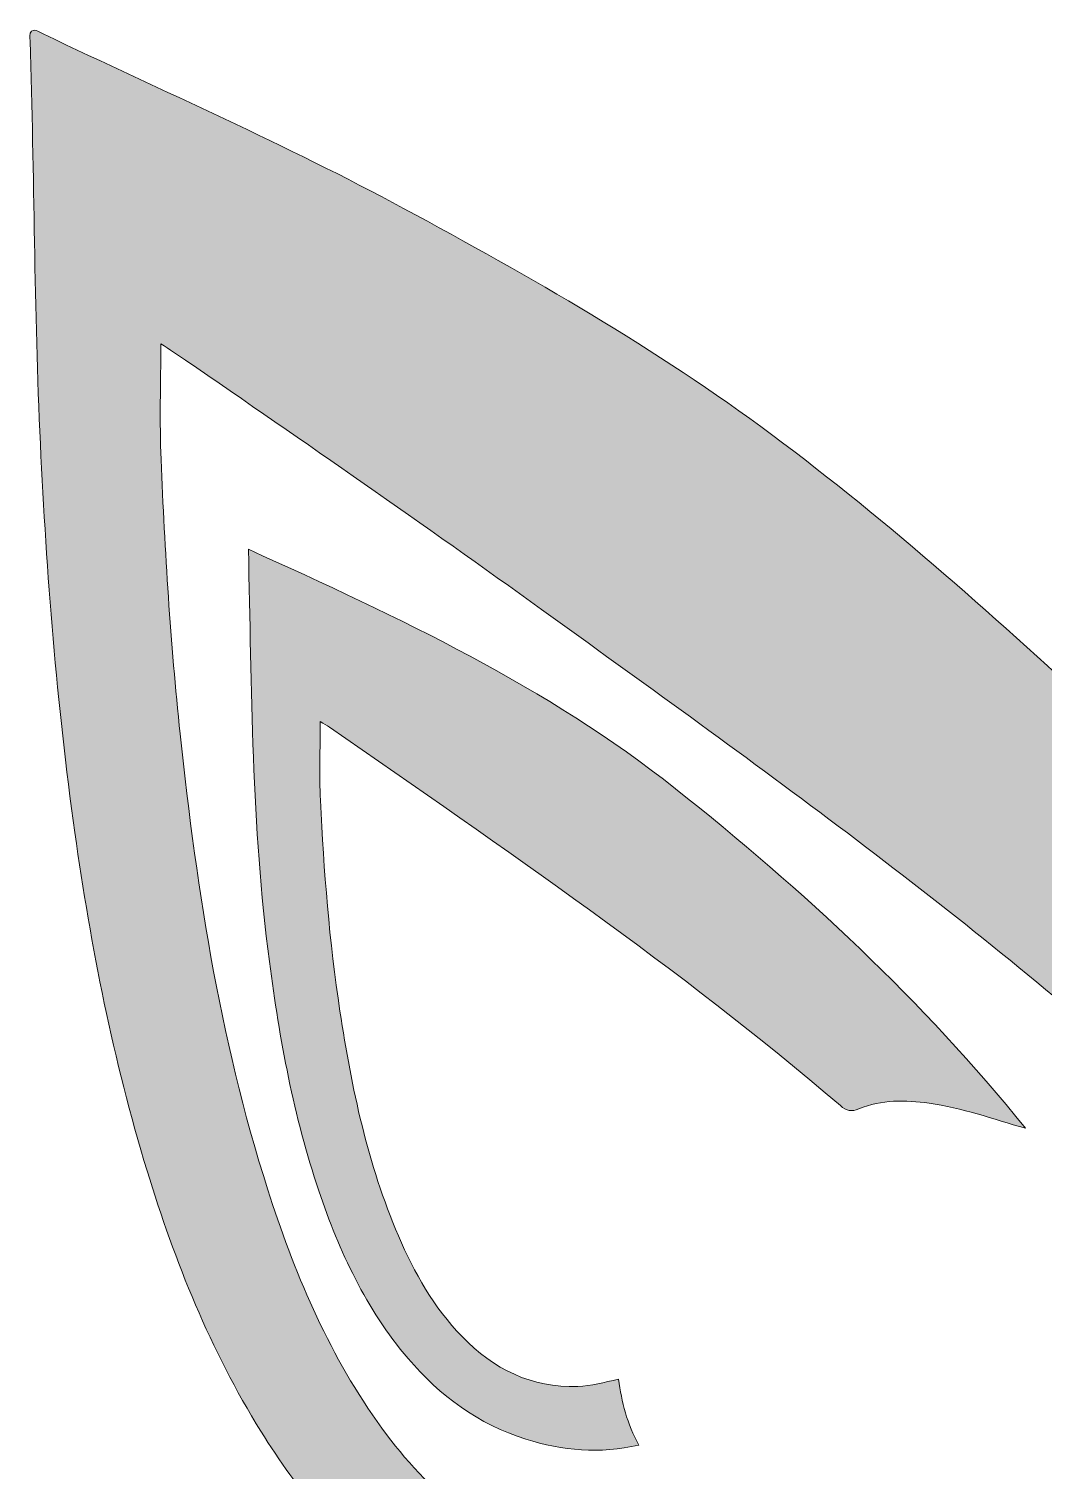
# Model space of a CAD drawing. Extents: x 630 to 1296, y -1322 to -490.
# Drawn here: x 629.9 to 811.9, y -1159.8 to -901.1 of the extents above; entities that cross this region are included whole.
import ezdxf

# ---------------------------------------------------------------- set-up
doc = ezdxf.new("R2010")
doc.units = 0
doc.header["$MEASUREMENT"] = 0
doc.layers.add('katman 1', color=7, linetype='Continuous')

# ---------------------------------------------------------------- blocks, each defined once
blk = doc.blocks.new('block 4')
at = {"layer": 'katman 1', "true_color": 0xffffff}
h = blk.add_hatch(color=7, dxfattribs=at)
h.dxf.hatch_style = 2
edge = h.paths.add_edge_path()
edge.add_spline(control_points=[(653.52, -957.6), (653.52, -964.84), (653.29, -971.62), (653.56, -978.37), (654.24, -994.8), (655.26, -1011.21), (656.99, -1027.57), (660.03, -1056.17), (664.45, -1084.51), (673.56, -1111.92), (678.45, -1126.63), (684.65, -1140.71), (694, -1153.2), (698.16, -1158.76), (702.92, -1163.74), (708.56, -1167.82), (720.79, -1176.68), (734.23, -1179.26), (748.89, -1175.54), (749.96, -1175.27), (750.95, -1174.55), (752.44, -1174.9), (752.56, -1182.45), (755.04, -1189.45), (758.72, -1196.36), (755.62, -1197.81), (752.37, -1197.81), (749.23, -1198), (729.16, -1199.22), (711.43, -1193.06), (695.76, -1180.66), (685.9, -1172.85), (678.07, -1163.26), (671.47, -1152.62), (662.41, -1138.03), (656.07, -1122.24), (651.06, -1105.89), (644.99, -1086.06), (641, -1065.78), (638.12, -1045.27), (634.86, -1022.13), (633.04, -998.88), (631.94, -975.56), (630.81, -951.47), (630.87, -927.36), (630.08, -903.27), (630.06, -902.69), (629.87, -902.05), (630.33, -901.54), (631.19, -901.14), (631.81, -901.75), (632.44, -902.06), (654.04, -912.36), (675.98, -921.96), (697.05, -933.34), (719.79, -945.63), (742.24, -958.42), (763.01, -973.89), (784.27, -989.73), (804.01, -1007.41), (823.41, -1025.44), (841.53, -1042.29), (859.27, -1059.51), (875.61, -1078.11), (879.73, -1082.8), (883.76, -1087.56), (887.28, -1093.15), (885.24, -1093.05), (883.85, -1092.15), (882.38, -1091.59), (871.69, -1087.5), (860.83, -1084.11), (849.33, -1083.25), (842.73, -1082.75), (836.26, -1083.3), (830.17, -1086.05), (828.52, -1086.79), (827.57, -1086.62), (826.23, -1085.44), (793.16, -1056.42), (757.38, -1030.93), (721.76, -1005.24), (700.69, -990.06), (679.35, -975.26), (657.95, -960.55), (656.53, -959.58), (655.09, -958.64), (653.52, -957.6)], knot_values=[0, 0, 0, 0, 1, 1, 1, 2, 2, 2, 3, 3, 3, 4, 4, 4, 5, 5, 5, 6, 6, 6, 7, 7, 7, 8, 8, 8, 9, 9, 9, 10, 10, 10, 11, 11, 11, 12, 12, 12, 13, 13, 13, 14, 14, 14, 15, 15, 15, 16, 16, 16, 17, 17, 17, 18, 18, 18, 19, 19, 19, 20, 20, 20, 21, 21, 21, 22, 22, 22, 23, 23, 23, 24, 24, 24, 25, 25, 25, 26, 26, 26, 27, 27, 27, 28, 28, 28, 29, 29, 29, 29], degree=3, periodic=1)
h = blk.add_hatch(color=7, dxfattribs=at)
h.dxf.hatch_style = 2
edge = h.paths.add_edge_path()
edge.add_spline(control_points=[(808.54, -1098.29), (802.65, -1096.57), (797.12, -1094.62), (791.26, -1093.79), (786.97, -1093.18), (782.74, -1093.11), (778.67, -1094.81), (777.33, -1095.37), (776.46, -1095.15), (775.35, -1094.21), (746.41, -1069.44), (714.94, -1048.08), (683.76, -1026.34), (683.28, -1026.01), (682.76, -1025.74), (682.1, -1025.35), (682.1, -1030.3), (681.92, -1034.9), (682.14, -1039.47), (682.75, -1052.13), (683.73, -1064.77), (685.64, -1077.31), (687.74, -1091.1), (690.6, -1104.7), (696.13, -1117.59), (698.97, -1124.2), (702.46, -1130.42), (707.52, -1135.62), (713.2, -1141.47), (719.95, -1144.86), (728.27, -1144.58), (730.67, -1144.5), (732.96, -1143.84), (735.6, -1143.28), (736.12, -1147.35), (737.09, -1151.28), (739.24, -1155.09), (732.18, -1156.7), (725.53, -1156.11), (718.97, -1154.04), (710.47, -1151.35), (703.58, -1146.25), (697.84, -1139.54), (690.3, -1130.71), (685.53, -1120.4), (681.86, -1109.51), (677.34, -1096.14), (674.81, -1082.34), (672.99, -1068.4), (669.81, -1044.07), (669.81, -1019.58), (669.23, -994.47), (696.22, -1006.67), (722.72, -1019.08), (745.81, -1037.41), (768.73, -1055.6), (790.14, -1075.45), (808.54, -1098.29)], knot_values=[0, 0, 0, 0, 1, 1, 1, 2, 2, 2, 3, 3, 3, 4, 4, 4, 5, 5, 5, 6, 6, 6, 7, 7, 7, 8, 8, 8, 9, 9, 9, 10, 10, 10, 11, 11, 11, 12, 12, 12, 13, 13, 13, 14, 14, 14, 15, 15, 15, 16, 16, 16, 17, 17, 17, 18, 18, 18, 19, 19, 19, 19], degree=3, periodic=1)
at = {"layer": 'katman 1', "lineweight": 0}
for points, knots in [([(653.52, -957.6), (653.52, -964.84), (653.29, -971.62), (653.56, -978.37), (654.24, -994.8), (655.26, -1011.21), (656.99, -1027.57), (660.03, -1056.17), (664.45, -1084.51), (673.56, -1111.92), (678.45, -1126.63), (684.65, -1140.71), (694, -1153.2), (698.16, -1158.76), (702.92, -1163.74), (708.56, -1167.82), (720.79, -1176.68), (734.23, -1179.26), (748.89, -1175.54), (749.96, -1175.27), (750.95, -1174.55), (752.44, -1174.9), (752.56, -1182.45), (755.04, -1189.45), (758.72, -1196.36), (755.62, -1197.81), (752.37, -1197.81), (749.23, -1198), (729.16, -1199.22), (711.43, -1193.06), (695.76, -1180.66), (685.9, -1172.85), (678.07, -1163.26), (671.47, -1152.62), (662.41, -1138.03), (656.07, -1122.24), (651.06, -1105.89), (644.99, -1086.06), (641, -1065.78), (638.12, -1045.27), (634.86, -1022.13), (633.04, -998.88), (631.94, -975.56), (630.81, -951.47), (630.87, -927.36), (630.08, -903.27), (630.06, -902.69), (629.87, -902.05), (630.33, -901.54), (631.19, -901.14), (631.81, -901.75), (632.44, -902.06), (654.04, -912.36), (675.98, -921.96), (697.05, -933.34), (719.79, -945.63), (742.24, -958.42), (763.01, -973.89), (784.27, -989.73), (804.01, -1007.41), (823.41, -1025.44), (841.53, -1042.29), (859.27, -1059.51), (875.61, -1078.11), (879.73, -1082.8), (883.76, -1087.56), (887.28, -1093.15), (885.24, -1093.05), (883.85, -1092.15), (882.38, -1091.59), (871.69, -1087.5), (860.83, -1084.11), (849.33, -1083.25), (842.73, -1082.75), (836.26, -1083.3), (830.17, -1086.05), (828.52, -1086.79), (827.57, -1086.62), (826.23, -1085.44), (793.16, -1056.42), (757.38, -1030.93), (721.76, -1005.24), (700.69, -990.06), (679.35, -975.26), (657.95, -960.55), (656.53, -959.58), (655.09, -958.64), (653.52, -957.6)], [0, 0, 0, 0, 1, 1, 1, 2, 2, 2, 3, 3, 3, 4, 4, 4, 5, 5, 5, 6, 6, 6, 7, 7, 7, 8, 8, 8, 9, 9, 9, 10, 10, 10, 11, 11, 11, 12, 12, 12, 13, 13, 13, 14, 14, 14, 15, 15, 15, 16, 16, 16, 17, 17, 17, 18, 18, 18, 19, 19, 19, 20, 20, 20, 21, 21, 21, 22, 22, 22, 23, 23, 23, 24, 24, 24, 25, 25, 25, 26, 26, 26, 27, 27, 27, 28, 28, 28, 29, 29, 29, 29]), ([(808.54, -1098.29), (802.65, -1096.57), (797.12, -1094.62), (791.26, -1093.79), (786.97, -1093.18), (782.74, -1093.11), (778.67, -1094.81), (777.33, -1095.37), (776.46, -1095.15), (775.35, -1094.21), (746.41, -1069.44), (714.94, -1048.08), (683.76, -1026.34), (683.28, -1026.01), (682.76, -1025.74), (682.1, -1025.35), (682.1, -1030.3), (681.92, -1034.9), (682.14, -1039.47), (682.75, -1052.13), (683.73, -1064.77), (685.64, -1077.31), (687.74, -1091.1), (690.6, -1104.7), (696.13, -1117.59), (698.97, -1124.2), (702.46, -1130.42), (707.52, -1135.62), (713.2, -1141.47), (719.95, -1144.86), (728.27, -1144.58), (730.67, -1144.5), (732.96, -1143.84), (735.6, -1143.28), (736.12, -1147.35), (737.09, -1151.28), (739.24, -1155.09), (732.18, -1156.7), (725.53, -1156.11), (718.97, -1154.04), (710.47, -1151.35), (703.58, -1146.25), (697.84, -1139.54), (690.3, -1130.71), (685.53, -1120.4), (681.86, -1109.51), (677.34, -1096.14), (674.81, -1082.34), (672.99, -1068.4), (669.81, -1044.07), (669.81, -1019.58), (669.23, -994.47), (696.22, -1006.67), (722.72, -1019.08), (745.81, -1037.41), (768.73, -1055.6), (790.14, -1075.45), (808.54, -1098.29)], [0, 0, 0, 0, 1, 1, 1, 2, 2, 2, 3, 3, 3, 4, 4, 4, 5, 5, 5, 6, 6, 6, 7, 7, 7, 8, 8, 8, 9, 9, 9, 10, 10, 10, 11, 11, 11, 12, 12, 12, 13, 13, 13, 14, 14, 14, 15, 15, 15, 16, 16, 16, 17, 17, 17, 18, 18, 18, 19, 19, 19, 19])]:
    blk.add_open_spline(points, degree=3, knots=knots, dxfattribs=at)
blk = doc.blocks.new('block 2')
at = {"layer": 'katman 1'}
blk.add_blockref('block 4', (0, 0), dxfattribs=at)

msp = doc.modelspace()

# ---------------------------------------------------------------- block references
at = {"layer": 'katman 1'}
msp.add_blockref('block 2', (0, 0), dxfattribs=at)

doc.saveas('drawing.dxf')
